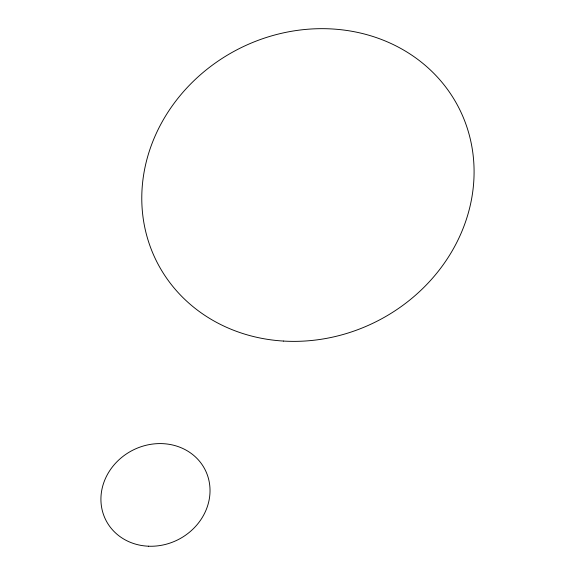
<?xml version="1.0" encoding="UTF-8"?>
<svg xmlns="http://www.w3.org/2000/svg" width="575" height="575" viewBox="0 0 575 575"><rect width="100%" height="100%" fill="white"/><g stroke="black" fill="none" stroke-linecap="round" stroke-linejoin="round"><path stroke-width="0.86" d="M148.386 546.207A55.66 50.154 -27.1 0 0 205.864 471.313A55.66 50.154 -27.1 0 0 112.168 467.238A55.66 50.154 -27.1 0 0 148.386 546.207M283.576 341.068A169.496 152.727 -27.1 0 0 462.451 115.482A169.496 152.727 -27.1 0 0 177.768 98.519A169.496 152.727 -27.1 0 0 283.576 341.068"/></g></svg>
